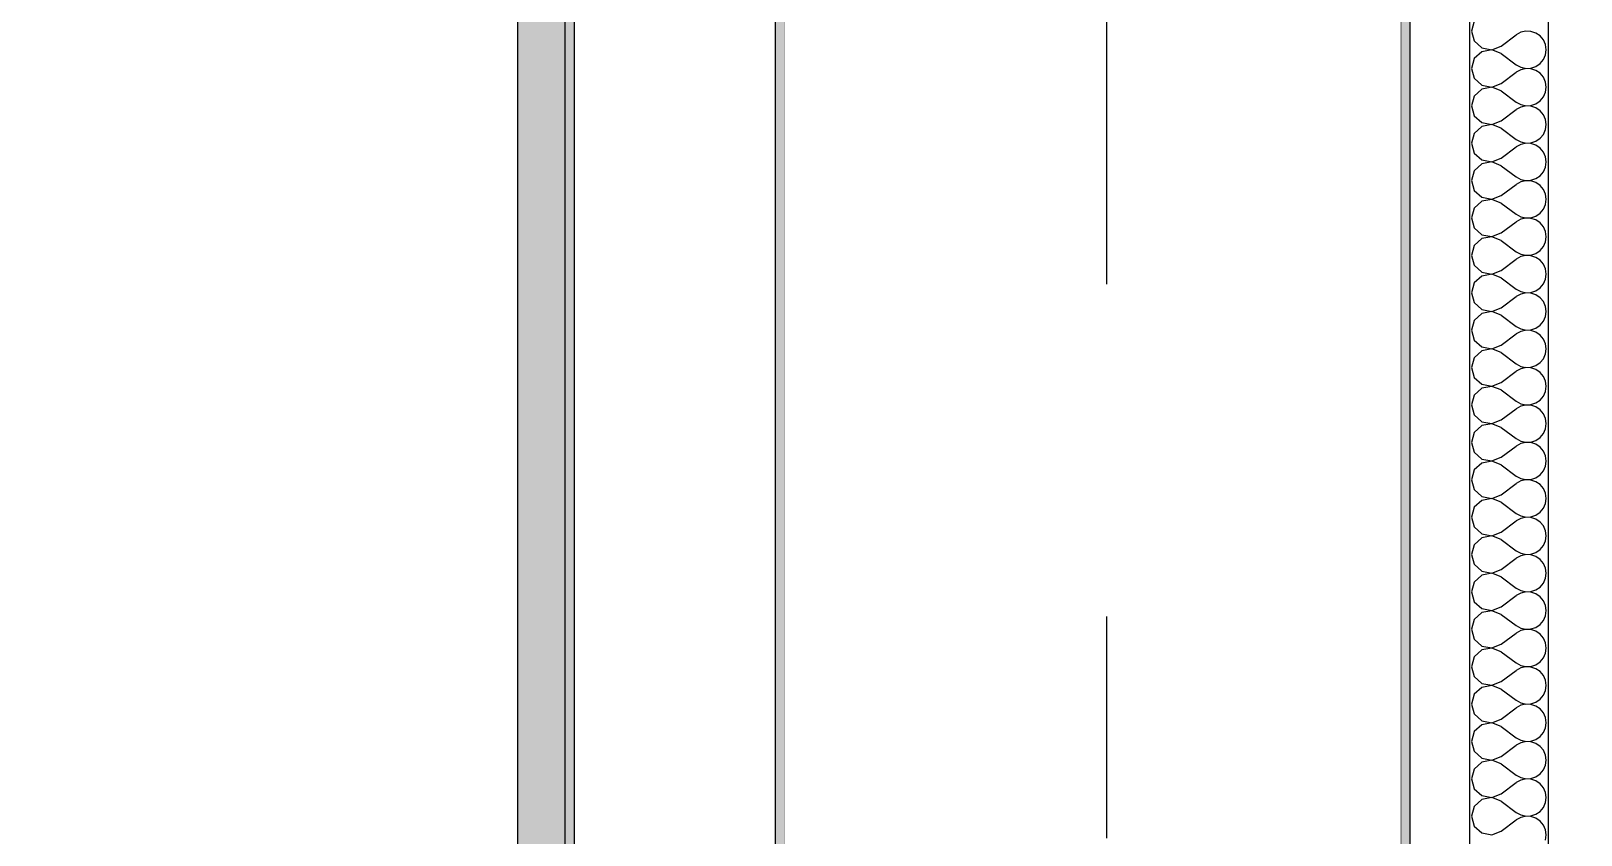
# Model space of a CAD drawing. Header units: millimetres. Extents: x -48147 to 1414029, y -496296 to 18123.
# Drawn here: x 1376945.7 to 1377439.4, y -481808.2 to -481552.2 of the extents above; entities that cross this region are included whole.
import ezdxf
from ezdxf.enums import TextEntityAlignment as Align

# ---------------------------------------------------------------- set-up
doc = ezdxf.new("R2010")
doc.units = ezdxf.units.MM
doc.header["$MEASUREMENT"] = 0
doc.linetypes.add('Double Dashed', pattern=[546.805537, 264.583325, -105.833328, 70.555556, -105.833328])
doc.linetypes.add('Wipeout_Contour', pattern=[1000, 0, -1000])
for name, color, linetype in [('A-25-M_Wall_Int', 7, 'Continuous'), ('New_A-15-MG_Structural_Grid_Phase_2', 7, 'Continuous'), ('New_A-25-M_Wall_Int', 7, 'Continuous'), ('New_A-95-D_1_20', 7, 'Continuous'), ('S-280-M_COLUMN.IFC Import', 7, 'Continuous')]:
    doc.layers.add(name, color=color, linetype=linetype)
for name, color, linetype, lineweight in [('A-25-M_Wall_Int_Pen_No__1', 7, 'Continuous', 13), ('New_A-25-M_Wall_Int_Pen_No__1', 7, 'Continuous', 13), ('New_A-95-D_1_20_Pen_No__1', 7, 'Continuous', 13)]:
    doc.layers.add(name, color=color, linetype=linetype, lineweight=lineweight)
for name, color, linetype, lineweight, true_color in [('A-25-M_Wall_Int_Pen_No__107', 7, 'Continuous', 15, 0xa6a6a6), ('New_A-15-MG_Structural_Grid_Phase_2_Pen_No__222', 7, 'Continuous', 13, 0x65af33), ('New_A-25-M_Wall_Int_Pen_No__107', 7, 'Continuous', 15, 0xa6a6a6)]:
    doc.layers.add(name, color=color, linetype=linetype, lineweight=lineweight, true_color=true_color)
doc.styles.add('GENERATED_STYLE_1', font='')
doc.styles.add('GENERATED_STYLE_2', font='')
doc.styles.get('GENERATED_STYLE_1').set_extended_font_data('Arial')
doc.styles.get('GENERATED_STYLE_2').set_extended_font_data('Swis721 BT')
doc.dimstyles.new('GENERATED_STYLE__4', dxfattribs={"dimtxt": 125, "dimasz": 47.5, "dimexe": 0.18, "dimexo": 50, "dimgap": 0.09, "dimtad": 1, "dimdec": 0, "dimzin": 0, "dimdsep": 46, "dimtxsty": 'GENERATED_STYLE_1', "dimblk": 'ARROWHEAD_2', "dimblk1": 'ARROWHEAD_2', "dimblk2": 'ARROWHEAD_2', "dimcen": 0.09, "dimclrd": 7, "dimclre": 7, "dimclrt": 7, "dimadec": 0, "dimazin": 0, "dimtfac": 1, "dimtdec": 4, "dimtmove": 0, "dimatfit": 3, "dimfxl": 1, "dimtolj": 1, "dimtzin": 0, "dimarcsym": 0})

# ---------------------------------------------------------------- blocks, each defined once
blk = doc.blocks.new('Section Elem_16_2', base_point=(1372879, -490836.73))
at = {"color": 254, "linetype": 'Wipeout_Contour', "lineweight": 0, "ltscale": 5833853.979786932}
blk.add_wipeout([(1376451.91, -482736.73), (1377100.68, -482736.73), (1377100.68, -479761.73), (1376451.91, -479761.73)], dxfattribs=at).dxf.layer = 'New_A-25-M_Wall_Int'
blk = doc.blocks.new('Section Elem_409_2', base_point=(1372879, -490836.73))
at = {"layer": 'A-25-M_Wall_Int_Pen_No__107', "linetype": 'Continuous', "lineweight": 0, "true_color": 0x535353}
blk.add_hatch(color=251, dxfattribs=at).paths.add_polyline_path([(1377182.68, -482736.73), (1377185.68, -482736.73), (1377185.68, -479136.73), (1377182.68, -479136.73)])
at = {"layer": 'A-25-M_Wall_Int_Pen_No__107', "linetype": 'Continuous'}
blk.add_hatch(color=256, dxfattribs=at).paths.add_polyline_path([(1377115.68, -479761.73), (1377100.68, -479761.73), (1377100.68, -482736.73), (1377115.68, -482736.73)])
at = {"layer": 'A-25-M_Wall_Int_Pen_No__1', "linetype": 'Continuous'}
for p, q in [((1377100.68, -479761.73), (1377100.68, -482736.73)), ((1377115.68, -479761.73), (1377115.68, -482736.73)), ((1377185.68, -479761.73), (1377185.68, -482736.73))]:
    blk.add_line(p, q, dxfattribs=at)
at = {"color": 254, "linetype": 'Wipeout_Contour', "lineweight": 0, "ltscale": 5834856.666910468}
blk.add_wipeout([(1377118.68, -482736.73), (1377182.68, -482736.73), (1377182.68, -479136.73), (1377118.68, -479136.73)], dxfattribs=at).dxf.layer = 'A-25-M_Wall_Int'
at = {"layer": 'A-25-M_Wall_Int_Pen_No__107', "linetype": 'Continuous', "lineweight": 0, "true_color": 0x535353}
blk.add_hatch(color=251, dxfattribs=at).paths.add_polyline_path([(1377115.68, -479761.73), (1377115.68, -482736.73), (1377118.68, -482736.73), (1377118.68, -479136.73), (1377115.68, -479136.73), (1377115.68, -479736.73)])
at = {"layer": 'A-25-M_Wall_Int_Pen_No__1', "linetype": 'Continuous'}
for p, q in [((1377118.68, -479136.73), (1377118.68, -482736.73)), ((1377182.68, -479136.73), (1377182.68, -482736.73))]:
    blk.add_line(p, q, dxfattribs=at)
blk = doc.blocks.new('*X441', base_point=(1372879, -490836.73))
at = {"layer": 'New_A-25-M_Wall_Int_Pen_No__107', "linetype": 'Continuous'}
for p, q in [((1377405.39, -481549.08), (1377404.5, -481552.21)), ((1377404.5, -481552.21), (1377405.39, -481555.34)), ((1377414.02, -481556.97), (1377418.79, -481553.4)), ((1377420.22, -481552.6), (1377418.79, -481553.4)), ((1377421.82, -481552.23), (1377420.22, -481552.6)), ((1377423.46, -481552.31), (1377421.82, -481552.23)), ((1377425.02, -481552.84), (1377423.46, -481552.31)), ((1377426.37, -481553.77), (1377425.02, -481552.84)), ((1377427.42, -481555.03), (1377426.37, -481553.77)), ((1377405.39, -481555.34), (1377407.79, -481557.53)), ((1377407.79, -481558.79), (1377405.39, -481560.98)), ((1377407.79, -481557.53), (1377410.99, -481558.14)), ((1377410.99, -481558.19), (1377407.79, -481558.79)), ((1377410.99, -481558.14), (1377414.02, -481556.97)), ((1377414.02, -481559.35), (1377410.99, -481558.19)), ((1377428.08, -481556.53), (1377427.42, -481555.03)), ((1377428.31, -481558.16), (1377428.08, -481556.53)), ((1377428.08, -481559.79), (1377428.31, -481558.16)), ((1377405.39, -481560.98), (1377404.5, -481564.11)), ((1377414.02, -481559.35), (1377418.79, -481562.92)), ((1377418.79, -481562.92), (1377420.22, -481563.72)), ((1377420.22, -481563.72), (1377421.82, -481564.09)), ((1377421.82, -481564.09), (1377423.46, -481564.01)), ((1377423.46, -481564.01), (1377425.02, -481563.48)), ((1377425.02, -481563.48), (1377426.37, -481562.55)), ((1377426.37, -481562.55), (1377427.42, -481561.29)), ((1377427.42, -481561.29), (1377428.08, -481559.79)), ((1377404.5, -481564.11), (1377405.39, -481567.24)), ((1377405.39, -481567.24), (1377407.79, -481569.44)), ((1377410.99, -481570.04), (1377414.02, -481568.88)), ((1377414.02, -481568.88), (1377418.79, -481565.3)), ((1377420.22, -481564.51), (1377418.79, -481565.3)), ((1377421.82, -481564.14), (1377420.22, -481564.51)), ((1377423.46, -481564.22), (1377421.82, -481564.14)), ((1377425.02, -481564.74), (1377423.46, -481564.22)), ((1377426.37, -481565.67), (1377425.02, -481564.74)), ((1377427.42, -481566.94), (1377426.37, -481565.67)), ((1377428.08, -481568.44), (1377427.42, -481566.94)), ((1377428.31, -481570.07), (1377428.08, -481568.44)), ((1377405.39, -481572.89), (1377404.5, -481576.02)), ((1377407.79, -481570.69), (1377405.39, -481572.89)), ((1377407.79, -481569.44), (1377410.99, -481570.04)), ((1377410.99, -481570.09), (1377407.79, -481570.69)), ((1377414.02, -481571.26), (1377410.99, -481570.09)), ((1377414.02, -481571.26), (1377418.79, -481574.83)), ((1377426.37, -481574.46), (1377427.42, -481573.2)), ((1377427.42, -481573.2), (1377428.08, -481571.69)), ((1377428.08, -481571.69), (1377428.31, -481570.07)), ((1377404.5, -481576.02), (1377405.39, -481579.15)), ((1377414.02, -481580.78), (1377418.79, -481577.21)), ((1377418.79, -481574.83), (1377420.22, -481575.62)), ((1377420.22, -481576.41), (1377418.79, -481577.21)), ((1377420.22, -481575.62), (1377421.82, -481575.99)), ((1377421.82, -481576.04), (1377420.22, -481576.41)), ((1377421.82, -481575.99), (1377423.46, -481575.91)), ((1377423.46, -481576.12), (1377421.82, -481576.04)), ((1377423.46, -481575.91), (1377425.02, -481575.39)), ((1377425.02, -481576.65), (1377423.46, -481576.12)), ((1377425.02, -481575.39), (1377426.37, -481574.46)), ((1377426.37, -481577.58), (1377425.02, -481576.65)), ((1377427.42, -481578.84), (1377426.37, -481577.58)), ((1377428.08, -481580.34), (1377427.42, -481578.84)), ((1377405.39, -481579.15), (1377407.79, -481581.34)), ((1377407.79, -481582.6), (1377405.39, -481584.79)), ((1377407.79, -481581.34), (1377410.99, -481581.95)), ((1377410.99, -481581.99), (1377407.79, -481582.6)), ((1377410.99, -481581.95), (1377414.02, -481580.78)), ((1377414.02, -481583.16), (1377410.99, -481581.99)), ((1377414.02, -481583.16), (1377418.79, -481586.73)), ((1377427.42, -481585.1), (1377428.08, -481583.6)), ((1377428.31, -481581.97), (1377428.08, -481580.34)), ((1377428.08, -481583.6), (1377428.31, -481581.97)), ((1377405.39, -481584.79), (1377404.5, -481587.92)), ((1377404.5, -481587.92), (1377405.39, -481591.05)), ((1377418.79, -481586.73), (1377420.22, -481587.53)), ((1377420.22, -481588.32), (1377418.79, -481589.11)), ((1377420.22, -481587.53), (1377421.82, -481587.9)), ((1377421.82, -481587.95), (1377420.22, -481588.32)), ((1377421.82, -481587.9), (1377423.46, -481587.82)), ((1377423.46, -481588.03), (1377421.82, -481587.95)), ((1377423.46, -481587.82), (1377425.02, -481587.29)), ((1377425.02, -481588.55), (1377423.46, -481588.03)), ((1377425.02, -481587.29), (1377426.37, -481586.36)), ((1377426.37, -481589.48), (1377425.02, -481588.55)), ((1377426.37, -481586.36), (1377427.42, -481585.1)), ((1377405.39, -481591.05), (1377407.79, -481593.25)), ((1377407.79, -481593.25), (1377410.99, -481593.85)), ((1377410.99, -481593.85), (1377414.02, -481592.68)), ((1377414.02, -481592.68), (1377418.79, -481589.11)), ((1377427.42, -481590.75), (1377426.37, -481589.48)), ((1377428.08, -481592.25), (1377427.42, -481590.75)), ((1377428.31, -481593.88), (1377428.08, -481592.25)), ((1377405.39, -481596.7), (1377404.5, -481599.83)), ((1377407.79, -481594.5), (1377405.39, -481596.7)), ((1377410.99, -481593.9), (1377407.79, -481594.5)), ((1377414.02, -481595.07), (1377410.99, -481593.9)), ((1377414.02, -481595.07), (1377418.79, -481598.64)), ((1377425.02, -481599.2), (1377426.37, -481598.27)), ((1377426.37, -481598.27), (1377427.42, -481597)), ((1377427.42, -481597), (1377428.08, -481595.5)), ((1377428.08, -481595.5), (1377428.31, -481593.88)), ((1377404.5, -481599.83), (1377405.39, -481602.96)), ((1377405.39, -481602.96), (1377407.79, -481605.15)), ((1377414.02, -481604.59), (1377418.79, -481601.02)), ((1377418.79, -481598.64), (1377420.22, -481599.43)), ((1377420.22, -481600.22), (1377418.79, -481601.02)), ((1377420.22, -481599.43), (1377421.82, -481599.8)), ((1377421.82, -481599.85), (1377420.22, -481600.22)), ((1377421.82, -481599.8), (1377423.46, -481599.72)), ((1377423.46, -481599.93), (1377421.82, -481599.85)), ((1377423.46, -481599.72), (1377425.02, -481599.2)), ((1377425.02, -481600.46), (1377423.46, -481599.93)), ((1377426.37, -481601.39), (1377425.02, -481600.46)), ((1377427.42, -481602.65), (1377426.37, -481601.39)), ((1377428.08, -481604.15), (1377427.42, -481602.65)), ((1377407.79, -481606.41), (1377405.39, -481608.6)), ((1377407.79, -481605.15), (1377410.99, -481605.76)), ((1377410.99, -481605.8), (1377407.79, -481606.41)), ((1377410.99, -481605.76), (1377414.02, -481604.59)), ((1377414.02, -481606.97), (1377410.99, -481605.8)), ((1377414.02, -481606.97), (1377418.79, -481610.54)), ((1377427.42, -481608.91), (1377428.08, -481607.41)), ((1377428.31, -481605.78), (1377428.08, -481604.15)), ((1377428.08, -481607.41), (1377428.31, -481605.78)), ((1377405.39, -481608.6), (1377404.5, -481611.73)), ((1377404.5, -481611.73), (1377405.39, -481614.86)), ((1377414.02, -481616.49), (1377418.79, -481612.92)), ((1377418.79, -481610.54), (1377420.22, -481611.34)), ((1377420.22, -481612.13), (1377418.79, -481612.92)), ((1377420.22, -481611.34), (1377421.82, -481611.71)), ((1377421.82, -481611.76), (1377420.22, -481612.13)), ((1377421.82, -481611.71), (1377423.46, -481611.63)), ((1377423.46, -481611.84), (1377421.82, -481611.76)), ((1377423.46, -481611.63), (1377425.02, -481611.1)), ((1377425.02, -481612.36), (1377423.46, -481611.84)), ((1377425.02, -481611.1), (1377426.37, -481610.17)), ((1377426.37, -481613.29), (1377425.02, -481612.36)), ((1377426.37, -481610.17), (1377427.42, -481608.91)), ((1377427.42, -481614.56), (1377426.37, -481613.29)), ((1377405.39, -481614.86), (1377407.79, -481617.06)), ((1377407.79, -481618.31), (1377405.39, -481620.51)), ((1377407.79, -481617.06), (1377410.99, -481617.66)), ((1377410.99, -481617.71), (1377407.79, -481618.31)), ((1377410.99, -481617.66), (1377414.02, -481616.49)), ((1377414.02, -481618.88), (1377410.99, -481617.71)), ((1377428.08, -481616.06), (1377427.42, -481614.56)), ((1377428.31, -481617.68), (1377428.08, -481616.06)), ((1377428.08, -481619.31), (1377428.31, -481617.68)), ((1377405.39, -481620.51), (1377404.5, -481623.64)), ((1377414.02, -481618.88), (1377418.79, -481622.45)), ((1377418.79, -481622.45), (1377420.22, -481623.24)), ((1377420.22, -481623.24), (1377421.82, -481623.61)), ((1377423.46, -481623.53), (1377425.02, -481623.01)), ((1377425.02, -481623.01), (1377426.37, -481622.08)), ((1377426.37, -481622.08), (1377427.42, -481620.81)), ((1377427.42, -481620.81), (1377428.08, -481619.31)), ((1377404.5, -481623.64), (1377405.39, -481626.77)), ((1377405.39, -481626.77), (1377407.79, -481628.96)), ((1377414.02, -481628.4), (1377418.79, -481624.83)), ((1377420.22, -481624.03), (1377418.79, -481624.83)), ((1377421.82, -481623.66), (1377420.22, -481624.03)), ((1377421.82, -481623.61), (1377423.46, -481623.53)), ((1377423.46, -481623.74), (1377421.82, -481623.66)), ((1377425.02, -481624.27), (1377423.46, -481623.74)), ((1377426.37, -481625.2), (1377425.02, -481624.27)), ((1377427.42, -481626.46), (1377426.37, -481625.2)), ((1377428.08, -481627.96), (1377427.42, -481626.46)), ((1377428.31, -481629.59), (1377428.08, -481627.96)), ((1377405.39, -481632.41), (1377404.5, -481635.54)), ((1377407.79, -481630.22), (1377405.39, -481632.41)), ((1377407.79, -481628.96), (1377410.99, -481629.57)), ((1377410.99, -481629.61), (1377407.79, -481630.22)), ((1377410.99, -481629.57), (1377414.02, -481628.4)), ((1377414.02, -481630.78), (1377410.99, -481629.61)), ((1377414.02, -481630.78), (1377418.79, -481634.35)), ((1377426.37, -481633.98), (1377427.42, -481632.72)), ((1377427.42, -481632.72), (1377428.08, -481631.22)), ((1377428.08, -481631.22), (1377428.31, -481629.59)), ((1377404.5, -481635.54), (1377405.39, -481638.67)), ((1377414.02, -481640.3), (1377418.79, -481636.73)), ((1377418.79, -481634.35), (1377420.22, -481635.15)), ((1377420.22, -481635.94), (1377418.79, -481636.73)), ((1377420.22, -481635.15), (1377421.82, -481635.52)), ((1377421.82, -481635.57), (1377420.22, -481635.94)), ((1377421.82, -481635.52), (1377423.46, -481635.44)), ((1377423.46, -481635.65), (1377421.82, -481635.57)), ((1377423.46, -481635.44), (1377425.02, -481634.91)), ((1377425.02, -481636.17), (1377423.46, -481635.65)), ((1377425.02, -481634.91), (1377426.37, -481633.98)), ((1377426.37, -481637.1), (1377425.02, -481636.17)), ((1377427.42, -481638.36), (1377426.37, -481637.1)), ((1377405.39, -481638.67), (1377407.79, -481640.87)), ((1377407.79, -481642.12), (1377405.39, -481644.32)), ((1377407.79, -481640.87), (1377410.99, -481641.47)), ((1377410.99, -481641.52), (1377407.79, -481642.12)), ((1377410.99, -481641.47), (1377414.02, -481640.3)), ((1377414.02, -481642.68), (1377410.99, -481641.52)), ((1377414.02, -481642.68), (1377418.79, -481646.26)), ((1377428.08, -481639.87), (1377427.42, -481638.36)), ((1377428.31, -481641.49), (1377428.08, -481639.87)), ((1377428.08, -481643.12), (1377428.31, -481641.49)), ((1377405.39, -481644.32), (1377404.5, -481647.45)), ((1377404.5, -481647.45), (1377405.39, -481650.58)), ((1377418.79, -481646.26), (1377420.22, -481647.05)), ((1377420.22, -481647.84), (1377418.79, -481648.64)), ((1377420.22, -481647.05), (1377421.82, -481647.42)), ((1377421.82, -481647.47), (1377420.22, -481647.84)), ((1377421.82, -481647.42), (1377423.46, -481647.34)), ((1377423.46, -481647.55), (1377421.82, -481647.47)), ((1377423.46, -481647.34), (1377425.02, -481646.82)), ((1377425.02, -481648.08), (1377423.46, -481647.55)), ((1377425.02, -481646.82), (1377426.37, -481645.89)), ((1377426.37, -481645.89), (1377427.42, -481644.62)), ((1377427.42, -481644.62), (1377428.08, -481643.12)), ((1377405.39, -481650.58), (1377407.79, -481652.77)), ((1377407.79, -481652.77), (1377410.99, -481653.38)), ((1377410.99, -481653.38), (1377414.02, -481652.21)), ((1377414.02, -481652.21), (1377418.79, -481648.64)), ((1377426.37, -481649.01), (1377425.02, -481648.08)), ((1377427.42, -481650.27), (1377426.37, -481649.01)), ((1377428.08, -481651.77), (1377427.42, -481650.27)), ((1377428.31, -481653.4), (1377428.08, -481651.77)), ((1377405.39, -481656.22), (1377404.5, -481659.35)), ((1377407.79, -481654.03), (1377405.39, -481656.22)), ((1377410.99, -481653.42), (1377407.79, -481654.03)), ((1377414.02, -481654.59), (1377410.99, -481653.42)), ((1377414.02, -481654.59), (1377418.79, -481658.16)), ((1377425.02, -481658.72), (1377426.37, -481657.79)), ((1377426.37, -481657.79), (1377427.42, -481656.53)), ((1377427.42, -481656.53), (1377428.08, -481655.03)), ((1377428.08, -481655.03), (1377428.31, -481653.4)), ((1377404.5, -481659.35), (1377405.39, -481662.48)), ((1377405.39, -481662.48), (1377407.79, -481664.68)), ((1377414.02, -481664.11), (1377418.79, -481660.54)), ((1377418.79, -481658.16), (1377420.22, -481658.96)), ((1377420.22, -481659.75), (1377418.79, -481660.54)), ((1377420.22, -481658.96), (1377421.82, -481659.33)), ((1377421.82, -481659.38), (1377420.22, -481659.75)), ((1377421.82, -481659.33), (1377423.46, -481659.25)), ((1377423.46, -481659.46), (1377421.82, -481659.38)), ((1377423.46, -481659.25), (1377425.02, -481658.72)), ((1377425.02, -481659.98), (1377423.46, -481659.46)), ((1377426.37, -481660.91), (1377425.02, -481659.98)), ((1377427.42, -481662.17), (1377426.37, -481660.91)), ((1377428.08, -481663.68), (1377427.42, -481662.17)), ((1377407.79, -481665.93), (1377405.39, -481668.13)), ((1377407.79, -481664.68), (1377410.99, -481665.28)), ((1377410.99, -481665.33), (1377407.79, -481665.93)), ((1377410.99, -481665.28), (1377414.02, -481664.11)), ((1377414.02, -481666.49), (1377410.99, -481665.33)), ((1377414.02, -481666.49), (1377418.79, -481670.07)), ((1377427.42, -481668.43), (1377428.08, -481666.93)), ((1377428.31, -481665.3), (1377428.08, -481663.68)), ((1377428.08, -481666.93), (1377428.31, -481665.3)), ((1377405.39, -481668.13), (1377404.5, -481671.26)), ((1377404.5, -481671.26), (1377405.39, -481674.39)), ((1377414.02, -481676.02), (1377418.79, -481672.45)), ((1377418.79, -481670.07), (1377420.22, -481670.86)), ((1377420.22, -481671.65), (1377418.79, -481672.45)), ((1377420.22, -481670.86), (1377421.82, -481671.23)), ((1377421.82, -481671.28), (1377420.22, -481671.65)), ((1377421.82, -481671.23), (1377423.46, -481671.15)), ((1377423.46, -481671.36), (1377421.82, -481671.28)), ((1377423.46, -481671.15), (1377425.02, -481670.63)), ((1377425.02, -481671.88), (1377423.46, -481671.36)), ((1377425.02, -481670.63), (1377426.37, -481669.7)), ((1377426.37, -481672.81), (1377425.02, -481671.88)), ((1377426.37, -481669.7), (1377427.42, -481668.43)), ((1377405.39, -481674.39), (1377407.79, -481676.58)), ((1377407.79, -481676.58), (1377410.99, -481677.18)), ((1377410.99, -481677.23), (1377407.79, -481677.84)), ((1377410.99, -481677.18), (1377414.02, -481676.02)), ((1377414.02, -481678.4), (1377410.99, -481677.23)), ((1377427.42, -481674.08), (1377426.37, -481672.81)), ((1377428.08, -481675.58), (1377427.42, -481674.08)), ((1377428.31, -481677.21), (1377428.08, -481675.58)), ((1377428.08, -481678.84), (1377428.31, -481677.21)), ((1377405.39, -481680.03), (1377404.5, -481683.16)), ((1377407.79, -481677.84), (1377405.39, -481680.03)), ((1377414.02, -481678.4), (1377418.79, -481681.97)), ((1377418.79, -481681.97), (1377420.22, -481682.77)), ((1377423.46, -481683.06), (1377425.02, -481682.53)), ((1377425.02, -481682.53), (1377426.37, -481681.6)), ((1377426.37, -481681.6), (1377427.42, -481680.34)), ((1377427.42, -481680.34), (1377428.08, -481678.84)), ((1377404.5, -481683.16), (1377405.39, -481686.29)), ((1377405.39, -481686.29), (1377407.79, -481688.48)), ((1377414.02, -481687.92), (1377418.79, -481684.35)), ((1377420.22, -481683.56), (1377418.79, -481684.35)), ((1377420.22, -481682.77), (1377421.82, -481683.14)), ((1377421.82, -481683.19), (1377420.22, -481683.56)), ((1377421.82, -481683.14), (1377423.46, -481683.06)), ((1377423.46, -481683.26), (1377421.82, -481683.19)), ((1377425.02, -481683.79), (1377423.46, -481683.26)), ((1377426.37, -481684.72), (1377425.02, -481683.79)), ((1377427.42, -481685.98), (1377426.37, -481684.72)), ((1377428.08, -481687.49), (1377427.42, -481685.98)), ((1377428.31, -481689.11), (1377428.08, -481687.49)), ((1377405.39, -481691.94), (1377404.5, -481695.07)), ((1377407.79, -481689.74), (1377405.39, -481691.94)), ((1377407.79, -481688.48), (1377410.99, -481689.09)), ((1377410.99, -481689.14), (1377407.79, -481689.74)), ((1377410.99, -481689.09), (1377414.02, -481687.92)), ((1377414.02, -481690.3), (1377410.99, -481689.14)), ((1377414.02, -481690.3), (1377418.79, -481693.88)), ((1377426.37, -481693.51), (1377427.42, -481692.24)), ((1377427.42, -481692.24), (1377428.08, -481690.74)), ((1377428.08, -481690.74), (1377428.31, -481689.11)), ((1377404.5, -481695.07), (1377405.39, -481698.2)), ((1377414.02, -481699.83), (1377418.79, -481696.26)), ((1377418.79, -481693.88), (1377420.22, -481694.67)), ((1377420.22, -481695.46), (1377418.79, -481696.26)), ((1377420.22, -481694.67), (1377421.82, -481695.04)), ((1377421.82, -481695.09), (1377420.22, -481695.46)), ((1377421.82, -481695.04), (1377423.46, -481694.96)), ((1377423.46, -481695.17), (1377421.82, -481695.09)), ((1377423.46, -481694.96), (1377425.02, -481694.44)), ((1377425.02, -481695.69), (1377423.46, -481695.17)), ((1377425.02, -481694.44), (1377426.37, -481693.51)), ((1377426.37, -481696.62), (1377425.02, -481695.69)), ((1377427.42, -481697.89), (1377426.37, -481696.62)), ((1377405.39, -481698.2), (1377407.79, -481700.39)), ((1377407.79, -481701.65), (1377405.39, -481703.84)), ((1377407.79, -481700.39), (1377410.99, -481700.99)), ((1377410.99, -481701.04), (1377407.79, -481701.65)), ((1377410.99, -481700.99), (1377414.02, -481699.83)), ((1377414.02, -481702.21), (1377410.99, -481701.04)), ((1377414.02, -481702.21), (1377418.79, -481705.78)), ((1377428.08, -481699.39), (1377427.42, -481697.89)), ((1377428.31, -481701.02), (1377428.08, -481699.39)), ((1377428.08, -481702.64), (1377428.31, -481701.02)), ((1377405.39, -481703.84), (1377404.5, -481706.97)), ((1377404.5, -481706.97), (1377405.39, -481710.1)), ((1377418.79, -481705.78), (1377420.22, -481706.57)), ((1377420.22, -481706.57), (1377421.82, -481706.95)), ((1377421.82, -481706.99), (1377420.22, -481707.37)), ((1377421.82, -481706.95), (1377423.46, -481706.87)), ((1377423.46, -481707.07), (1377421.82, -481706.99)), ((1377423.46, -481706.87), (1377425.02, -481706.34)), ((1377425.02, -481707.6), (1377423.46, -481707.07)), ((1377425.02, -481706.34), (1377426.37, -481705.41)), ((1377426.37, -481705.41), (1377427.42, -481704.15)), ((1377427.42, -481704.15), (1377428.08, -481702.64)), ((1377405.39, -481710.1), (1377407.79, -481712.29)), ((1377410.99, -481712.9), (1377414.02, -481711.73)), ((1377414.02, -481711.73), (1377418.79, -481708.16)), ((1377420.22, -481707.37), (1377418.79, -481708.16)), ((1377426.37, -481708.53), (1377425.02, -481707.6)), ((1377427.42, -481709.79), (1377426.37, -481708.53)), ((1377428.08, -481711.3), (1377427.42, -481709.79)), ((1377428.31, -481712.92), (1377428.08, -481711.3)), ((1377405.39, -481715.75), (1377404.5, -481718.88)), ((1377407.79, -481713.55), (1377405.39, -481715.75)), ((1377407.79, -481712.29), (1377410.99, -481712.9)), ((1377410.99, -481712.95), (1377407.79, -481713.55)), ((1377414.02, -481714.11), (1377410.99, -481712.95)), ((1377414.02, -481714.11), (1377418.79, -481717.68)), ((1377426.37, -481717.32), (1377427.42, -481716.05)), ((1377427.42, -481716.05), (1377428.08, -481714.55)), ((1377428.08, -481714.55), (1377428.31, -481712.92)), ((1377404.5, -481718.88), (1377405.39, -481722)), ((1377405.39, -481722), (1377407.79, -481724.2)), ((1377414.02, -481723.64), (1377418.79, -481720.07)), ((1377418.79, -481717.68), (1377420.22, -481718.48)), ((1377420.22, -481719.27), (1377418.79, -481720.07)), ((1377420.22, -481718.48), (1377421.82, -481718.85)), ((1377421.82, -481718.9), (1377420.22, -481719.27)), ((1377421.82, -481718.85), (1377423.46, -481718.77)), ((1377423.46, -481718.98), (1377421.82, -481718.9)), ((1377423.46, -481718.77), (1377425.02, -481718.25)), ((1377425.02, -481719.5), (1377423.46, -481718.98)), ((1377425.02, -481718.25), (1377426.37, -481717.32)), ((1377426.37, -481720.43), (1377425.02, -481719.5)), ((1377427.42, -481721.7), (1377426.37, -481720.43)), ((1377428.08, -481723.2), (1377427.42, -481721.7)), ((1377407.79, -481725.46), (1377405.39, -481727.65)), ((1377407.79, -481724.2), (1377410.99, -481724.8)), ((1377410.99, -481724.85), (1377407.79, -481725.46)), ((1377410.99, -481724.8), (1377414.02, -481723.64)), ((1377414.02, -481726.02), (1377410.99, -481724.85)), ((1377414.02, -481726.02), (1377418.79, -481729.59)), ((1377427.42, -481727.96), (1377428.08, -481726.45)), ((1377428.31, -481724.83), (1377428.08, -481723.2)), ((1377428.08, -481726.45), (1377428.31, -481724.83)), ((1377405.39, -481727.65), (1377404.5, -481730.78)), ((1377404.5, -481730.78), (1377405.39, -481733.91)), ((1377418.79, -481729.59), (1377420.22, -481730.38)), ((1377420.22, -481731.18), (1377418.79, -481731.97)), ((1377420.22, -481730.38), (1377421.82, -481730.76)), ((1377421.82, -481730.8), (1377420.22, -481731.18)), ((1377421.82, -481730.76), (1377423.46, -481730.68)), ((1377423.46, -481730.88), (1377421.82, -481730.8)), ((1377423.46, -481730.68), (1377425.02, -481730.15)), ((1377425.02, -481731.41), (1377423.46, -481730.88)), ((1377425.02, -481730.15), (1377426.37, -481729.22)), ((1377426.37, -481732.34), (1377425.02, -481731.41)), ((1377426.37, -481729.22), (1377427.42, -481727.96)), ((1377405.39, -481733.91), (1377407.79, -481736.1)), ((1377407.79, -481736.1), (1377410.99, -481736.71)), ((1377410.99, -481736.76), (1377407.79, -481737.36)), ((1377410.99, -481736.71), (1377414.02, -481735.54)), ((1377414.02, -481737.92), (1377410.99, -481736.76)), ((1377414.02, -481735.54), (1377418.79, -481731.97)), ((1377427.42, -481733.6), (1377426.37, -481732.34)), ((1377428.08, -481735.11), (1377427.42, -481733.6)), ((1377428.31, -481736.73), (1377428.08, -481735.11)), ((1377428.08, -481738.36), (1377428.31, -481736.73)), ((1377405.39, -481739.56), (1377404.5, -481742.68)), ((1377407.79, -481737.36), (1377405.39, -481739.56)), ((1377414.02, -481737.92), (1377418.79, -481741.49)), ((1377418.79, -481741.49), (1377420.22, -481742.29)), ((1377425.02, -481742.06), (1377426.37, -481741.13)), ((1377426.37, -481741.13), (1377427.42, -481739.86)), ((1377427.42, -481739.86), (1377428.08, -481738.36)), ((1377404.5, -481742.68), (1377405.39, -481745.81)), ((1377405.39, -481745.81), (1377407.79, -481748.01)), ((1377414.02, -481747.45), (1377418.79, -481743.88)), ((1377420.22, -481743.08), (1377418.79, -481743.88)), ((1377420.22, -481742.29), (1377421.82, -481742.66)), ((1377421.82, -481742.71), (1377420.22, -481743.08)), ((1377421.82, -481742.66), (1377423.46, -481742.58)), ((1377423.46, -481742.79), (1377421.82, -481742.71)), ((1377423.46, -481742.58), (1377425.02, -481742.06)), ((1377425.02, -481743.31), (1377423.46, -481742.79)), ((1377426.37, -481744.24), (1377425.02, -481743.31)), ((1377427.42, -481745.51), (1377426.37, -481744.24)), ((1377428.08, -481747.01), (1377427.42, -481745.51)), ((1377405.39, -481751.46), (1377404.5, -481754.59)), ((1377407.79, -481749.27), (1377405.39, -481751.46)), ((1377407.79, -481748.01), (1377410.99, -481748.61)), ((1377410.99, -481748.66), (1377407.79, -481749.27)), ((1377410.99, -481748.61), (1377414.02, -481747.45)), ((1377414.02, -481749.83), (1377410.99, -481748.66)), ((1377414.02, -481749.83), (1377418.79, -481753.4)), ((1377427.42, -481751.77), (1377428.08, -481750.26)), ((1377428.31, -481748.64), (1377428.08, -481747.01)), ((1377428.08, -481750.26), (1377428.31, -481748.64)), ((1377404.5, -481754.59), (1377405.39, -481757.72)), ((1377414.02, -481759.35), (1377418.79, -481755.78)), ((1377418.79, -481753.4), (1377420.22, -481754.19)), ((1377420.22, -481754.99), (1377418.79, -481755.78)), ((1377420.22, -481754.19), (1377421.82, -481754.57)), ((1377421.82, -481754.61), (1377420.22, -481754.99)), ((1377421.82, -481754.57), (1377423.46, -481754.49)), ((1377423.46, -481754.69), (1377421.82, -481754.61)), ((1377423.46, -481754.49), (1377425.02, -481753.96)), ((1377425.02, -481755.22), (1377423.46, -481754.69)), ((1377425.02, -481753.96), (1377426.37, -481753.03)), ((1377426.37, -481756.15), (1377425.02, -481755.22)), ((1377426.37, -481753.03), (1377427.42, -481751.77)), ((1377427.42, -481757.41), (1377426.37, -481756.15)), ((1377405.39, -481757.72), (1377407.79, -481759.91)), ((1377407.79, -481761.17), (1377405.39, -481763.36)), ((1377407.79, -481759.91), (1377410.99, -481760.52)), ((1377410.99, -481760.57), (1377407.79, -481761.17)), ((1377410.99, -481760.52), (1377414.02, -481759.35)), ((1377414.02, -481761.73), (1377410.99, -481760.57)), ((1377428.08, -481758.92), (1377427.42, -481757.41)), ((1377428.31, -481760.54), (1377428.08, -481758.92)), ((1377428.08, -481762.17), (1377428.31, -481760.54)), ((1377405.39, -481763.36), (1377404.5, -481766.49)), ((1377404.5, -481766.49), (1377405.39, -481769.62)), ((1377414.02, -481761.73), (1377418.79, -481765.3)), ((1377418.79, -481765.3), (1377420.22, -481766.1)), ((1377420.22, -481766.1), (1377421.82, -481766.47)), ((1377421.82, -481766.47), (1377423.46, -481766.39)), ((1377423.46, -481766.39), (1377425.02, -481765.87)), ((1377425.02, -481765.87), (1377426.37, -481764.94)), ((1377426.37, -481764.94), (1377427.42, -481763.67)), ((1377427.42, -481763.67), (1377428.08, -481762.17)), ((1377405.39, -481769.62), (1377407.79, -481771.82)), ((1377410.99, -481772.42), (1377414.02, -481771.26)), ((1377414.02, -481771.26), (1377418.79, -481767.68)), ((1377420.22, -481766.89), (1377418.79, -481767.68)), ((1377421.82, -481766.52), (1377420.22, -481766.89)), ((1377423.46, -481766.6), (1377421.82, -481766.52)), ((1377425.02, -481767.12), (1377423.46, -481766.6)), ((1377426.37, -481768.05), (1377425.02, -481767.12)), ((1377427.42, -481769.32), (1377426.37, -481768.05)), ((1377428.08, -481770.82), (1377427.42, -481769.32)), ((1377428.31, -481772.45), (1377428.08, -481770.82)), ((1377405.39, -481775.27), (1377404.5, -481778.4)), ((1377407.79, -481773.08), (1377405.39, -481775.27)), ((1377407.79, -481771.82), (1377410.99, -481772.42)), ((1377410.99, -481772.47), (1377407.79, -481773.08)), ((1377414.02, -481773.64), (1377410.99, -481772.47)), ((1377414.02, -481773.64), (1377418.79, -481777.21)), ((1377426.37, -481776.84), (1377427.42, -481775.58)), ((1377427.42, -481775.58), (1377428.08, -481774.07)), ((1377428.08, -481774.07), (1377428.31, -481772.45)), ((1377404.5, -481778.4), (1377405.39, -481781.53)), ((1377414.02, -481783.16), (1377418.79, -481779.59)), ((1377418.79, -481777.21), (1377420.22, -481778)), ((1377420.22, -481778.79), (1377418.79, -481779.59)), ((1377420.22, -481778), (1377421.82, -481778.38)), ((1377421.82, -481778.42), (1377420.22, -481778.79)), ((1377421.82, -481778.38), (1377423.46, -481778.3)), ((1377423.46, -481778.5), (1377421.82, -481778.42)), ((1377423.46, -481778.3), (1377425.02, -481777.77)), ((1377425.02, -481779.03), (1377423.46, -481778.5)), ((1377425.02, -481777.77), (1377426.37, -481776.84)), ((1377426.37, -481779.96), (1377425.02, -481779.03)), ((1377427.42, -481781.22), (1377426.37, -481779.96)), ((1377428.08, -481782.72), (1377427.42, -481781.22)), ((1377405.39, -481781.53), (1377407.79, -481783.72)), ((1377407.79, -481784.98), (1377405.39, -481787.17)), ((1377407.79, -481783.72), (1377410.99, -481784.33)), ((1377410.99, -481784.38), (1377407.79, -481784.98)), ((1377410.99, -481784.33), (1377414.02, -481783.16)), ((1377414.02, -481785.54), (1377410.99, -481784.38)), ((1377414.02, -481785.54), (1377418.79, -481789.11)), ((1377427.42, -481787.48), (1377428.08, -481785.98)), ((1377428.31, -481784.35), (1377428.08, -481782.72)), ((1377428.08, -481785.98), (1377428.31, -481784.35)), ((1377405.39, -481787.17), (1377404.5, -481790.3)), ((1377404.5, -481790.3), (1377405.39, -481793.43)), ((1377418.79, -481789.11), (1377420.22, -481789.91)), ((1377420.22, -481790.7), (1377418.79, -481791.49)), ((1377420.22, -481789.91), (1377421.82, -481790.28)), ((1377421.82, -481790.33), (1377420.22, -481790.7)), ((1377421.82, -481790.28), (1377423.46, -481790.2)), ((1377423.46, -481790.41), (1377421.82, -481790.33)), ((1377423.46, -481790.2), (1377425.02, -481789.68)), ((1377425.02, -481790.93), (1377423.46, -481790.41)), ((1377425.02, -481789.68), (1377426.37, -481788.75)), ((1377426.37, -481791.86), (1377425.02, -481790.93)), ((1377426.37, -481788.75), (1377427.42, -481787.48)), ((1377405.39, -481793.43), (1377407.79, -481795.63)), ((1377407.79, -481795.63), (1377410.99, -481796.23)), ((1377410.99, -481796.23), (1377414.02, -481795.07)), ((1377414.02, -481795.07), (1377418.79, -481791.49)), ((1377427.42, -481793.13), (1377426.37, -481791.86)), ((1377428.08, -481794.63), (1377427.42, -481793.13)), ((1377428.31, -481796.26), (1377428.08, -481794.63)), ((1377405.39, -481799.08), (1377404.5, -481802.21)), ((1377407.79, -481796.88), (1377405.39, -481799.08)), ((1377410.99, -481796.28), (1377407.79, -481796.88)), ((1377414.02, -481797.45), (1377410.99, -481796.28)), ((1377414.02, -481797.45), (1377418.79, -481801.02)), ((1377418.79, -481801.02), (1377420.22, -481801.81)), ((1377425.02, -481801.58), (1377426.37, -481800.65)), ((1377426.37, -481800.65), (1377427.42, -481799.39)), ((1377427.42, -481799.39), (1377428.08, -481797.88)), ((1377428.08, -481797.88), (1377428.31, -481796.26)), ((1377404.5, -481802.21), (1377405.39, -481805.34)), ((1377405.39, -481805.34), (1377407.79, -481807.53)), ((1377414.02, -481806.97), (1377418.79, -481803.4)), ((1377420.22, -481802.6), (1377418.79, -481803.4)), ((1377420.22, -481801.81), (1377421.82, -481802.18)), ((1377421.82, -481802.23), (1377420.22, -481802.6)), ((1377421.82, -481802.18), (1377423.46, -481802.1)), ((1377423.46, -481802.31), (1377421.82, -481802.23)), ((1377423.46, -481802.1), (1377425.02, -481801.58)), ((1377425.02, -481802.84), (1377423.46, -481802.31)), ((1377426.37, -481803.77), (1377425.02, -481802.84)), ((1377427.42, -481805.03), (1377426.37, -481803.77)), ((1377428.08, -481806.53), (1377427.42, -481805.03)), ((1377407.79, -481807.53), (1377410.99, -481808.14)), ((1377410.99, -481808.14), (1377414.02, -481806.97)), ((1377428.31, -481808.16), (1377428.08, -481806.53)), ((1377428.08, -481809.79), (1377428.31, -481808.16))]:
    blk.add_line(p, q, dxfattribs=at)
blk = doc.blocks.new('Section Elem_410_2', base_point=(1372879, -490836.73))
at = {"layer": 'New_A-25-M_Wall_Int_Pen_No__107', "linetype": 'Continuous', "lineweight": 0, "true_color": 0x535353}
blk.add_hatch(color=251, dxfattribs=at).paths.add_polyline_path([(1377381.91, -479136.73), (1377381.91, -482736.73), (1377384.91, -482736.73), (1377384.91, -479136.73)])
at = {"layer": 'New_A-25-M_Wall_Int_Pen_No__1', "linetype": 'Continuous'}
blk.add_line((1377381.91, -479136.73), (1377381.91, -482736.73), dxfattribs=at)
at = {"color": 254, "linetype": 'Wipeout_Contour', "lineweight": 0, "ltscale": 5835777.070774313}
blk.add_wipeout([(1377384.91, -482736.73), (1377403.91, -482736.73), (1377403.91, -479136.73), (1377384.91, -479136.73)], dxfattribs=at).dxf.layer = 'New_A-25-M_Wall_Int'
at = {"layer": 'New_A-25-M_Wall_Int_Pen_No__1', "linetype": 'Continuous'}
blk.add_line((1377384.91, -479136.73), (1377384.91, -482736.73), dxfattribs=at)
at = {"color": 254, "linetype": 'Wipeout_Contour', "lineweight": 0, "ltscale": 5835860.151980201}
blk.add_wipeout([(1377403.91, -482736.73), (1377428.91, -482736.73), (1377428.91, -479136.73), (1377403.91, -479136.73)], dxfattribs=at).dxf.layer = 'New_A-25-M_Wall_Int'
at = {"layer": 'New_A-25-M_Wall_Int_Pen_No__1', "linetype": 'Continuous'}
blk.add_line((1377403.91, -479136.73), (1377403.91, -482736.73), dxfattribs=at)
at = {"layer": 'New_A-25-M_Wall_Int'}
blk.add_blockref('*X441', (1372879, -490836.73), dxfattribs=at)
at = {"color": 254, "linetype": 'Wipeout_Contour', "lineweight": 0, "ltscale": 5835945.121523652}
blk.add_wipeout([(1377428.91, -482736.73), (1377448.91, -482736.73), (1377448.91, -479136.73), (1377428.91, -479136.73)], dxfattribs=at).dxf.layer = 'New_A-25-M_Wall_Int'
at = {"layer": 'New_A-25-M_Wall_Int_Pen_No__1', "linetype": 'Continuous'}
blk.add_line((1377428.91, -479136.73), (1377428.91, -482736.73), dxfattribs=at)
blk = doc.blocks.new('Section Elem_443_2', base_point=(1372879, -490836.73))
at = {"color": 254, "linetype": 'Wipeout_Contour', "lineweight": 0, "ltscale": 40835547.6600148}
blk.add_wipeout([(1377185.68, -482736.73), (1377381.91, -482736.73), (1377381.91, -479136.73), (1377365.39, -479136.73), (1377365.39, -479151.73), (1377303.19, -479151.73), (1377295.98, -479154.72), (1377292.99, -479161.93), (1377292.99, -479569.53), (1377295.98, -479576.74), (1377303.19, -479579.73), (1377365.39, -479579.73), (1377365.39, -479594.73), (1377211.59, -479594.73), (1377211.59, -479579.73), (1377273.79, -479579.73), (1377281, -479576.74), (1377283.99, -479569.53), (1377283.99, -479161.93), (1377281, -479154.72), (1377273.79, -479151.73), (1377211.59, -479151.73), (1377211.59, -479136.73), (1377185.68, -479136.73), (1377185.68, -479736.73), (1377317.02, -479736.73), (1377317.02, -479761.73), (1377185.68, -479761.73)], dxfattribs=at).dxf.layer = 'S-280-M_COLUMN.IFC Import'
blk = doc.blocks.new('Standard grid marker[2]_2', base_point=(1377288.27, -469432.1))
at = {"layer": 'New_A-15-MG_Structural_Grid_Phase_2_Pen_No__222', "linetype": 'Double Dashed'}
blk.add_line((1377288.27, -470432.1), (1377288.27, -493836.73), dxfattribs=at)
at = {"layer": 'New_A-15-MG_Structural_Grid_Phase_2_Pen_No__222', "style": 'GENERATED_STYLE_2'}
for tag, p in [('AC_MarkerText_1_0', (1377288.27, -469161.51)), ('AC_MarkerText_1_1', (1377288.27, -495066.14))]:
    blk.add_attdef(tag, text='', height=175, rotation=360, dxfattribs=at).set_placement(p, align=Align.MIDDLE_CENTER)
blk = doc.blocks.new('*D781', base_point=(1372879, -490836.73))
at = {"layer": 'New_A-95-D_1_20_Pen_No__1', "linetype": 'Continuous'}
for p, q in [((1367392.19, -478986.73), (1367392.19, -478956.17)), ((1367423.44, -479004.77), (1367360.94, -478968.69)), ((1367439.07, -478986.73), (1367345.32, -478986.73)), ((1367392.19, -482736.73), (1367392.19, -478986.73)), ((1367360.94, -482718.69), (1367423.44, -482754.77)), ((1367439.07, -482736.73), (1367345.32, -482736.73))]:
    blk.add_line(p, q, dxfattribs=at)
at = {"layer": 'New_A-95-D_1_20_Pen_No__1', "insert": (1367367.19, -481076.23), "char_height": 125, "attachment_point": 7, "rotation": 90, "style": 'GENERATED_STYLE_1'}
blk.add_mtext('\\A1;{\\fArial|b0|i0|c0|p34;3,750}', dxfattribs=at)
blk = doc.blocks.new('ARROWHEAD_2')
at = {"color": 0, "linetype": 'Continuous', "lineweight": 0}
for p, q in [((-0.378, -0.655), (0.378, 0.655)), ((0, 0), (-1, 0))]:
    blk.add_line(p, q, dxfattribs=at)

msp = doc.modelspace()

# ---------------------------------------------------------------- block references
at = {"layer": 'New_A-25-M_Wall_Int'}
for name in ['Section Elem_410_2', 'Section Elem_16_2']:
    msp.add_blockref(name, (1372879, -490836.73), dxfattribs=at)

# ---------------------------------------------------------------- next in the draw order: block references
at = {"layer": 'A-25-M_Wall_Int'}
msp.add_blockref('Section Elem_409_2', (1372879, -490836.73), dxfattribs=at)

# ---------------------------------------------------------------- next in the draw order: block references
at = {"layer": 'S-280-M_COLUMN.IFC Import'}
msp.add_blockref('Section Elem_443_2', (1372879, -490836.73), dxfattribs=at)

# ---------------------------------------------------------------- next in the draw order: block references
at = {"layer": 'New_A-15-MG_Structural_Grid_Phase_2', "color": 8, "linetype": 'Continuous', "lineweight": 15}
msp.add_blockref('Standard grid marker[2]_2', (1377288.27, -469432.1), dxfattribs=at)

# ---------------------------------------------------------------- next in the draw order: dimensions: what is measured, and where the dimension line sits
at = {"layer": 'New_A-95-D_1_20', "linetype": 'Continuous'}
dim = msp.add_linear_dim(base=(1367392.19, -478986.73), p1=(1383127.97, -482736.73), p2=(1383128.04, -478986.73), angle=90, dimstyle='GENERATED_STYLE__4', dxfattribs=at)
dim.commit()
dim.dimension.update_dxf_attribs({"geometry": '*D781', "text_midpoint": (1367304.69, -480839.08), "dimtype": 160, "text_rotation": 90})

doc.saveas('drawing.dxf')
